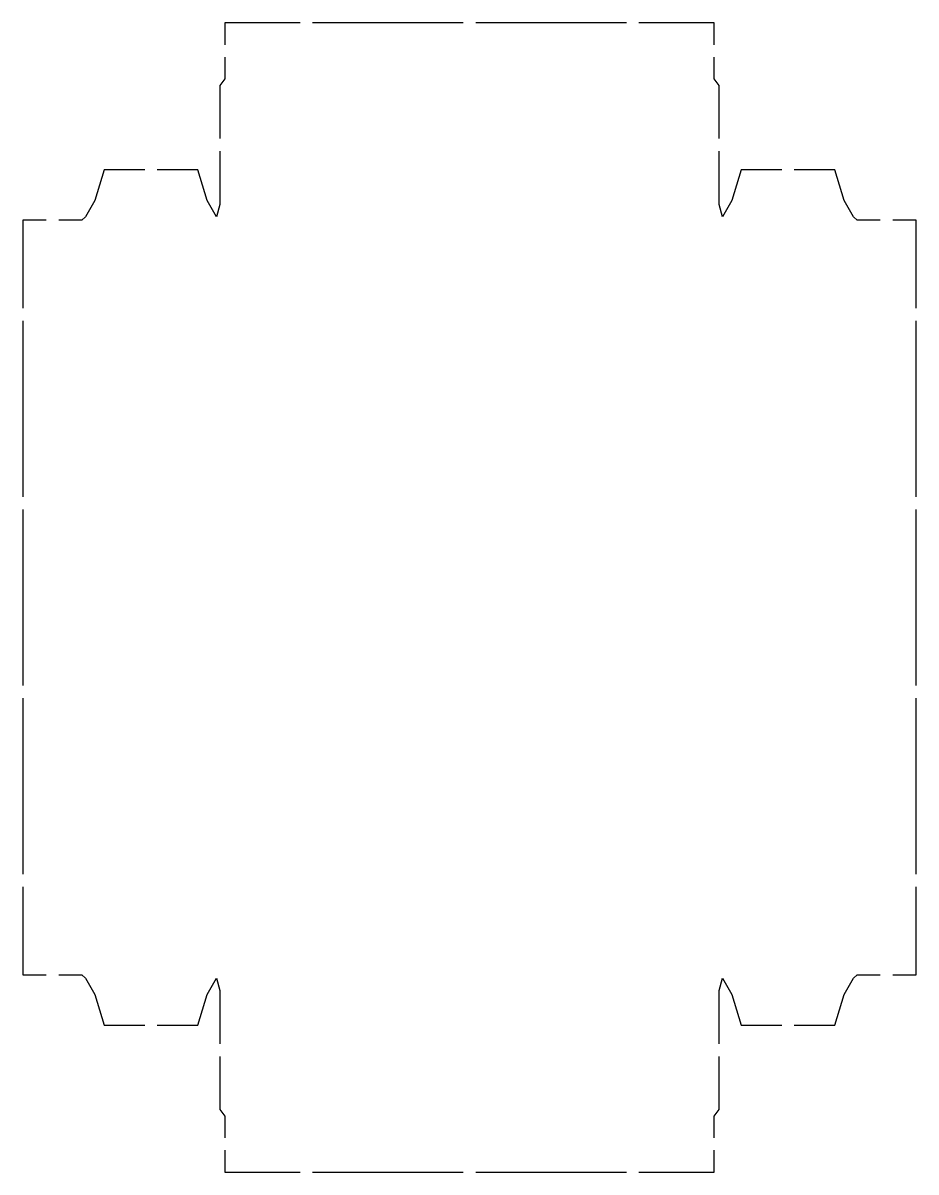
# Model space of a CAD drawing. Extents: x 18 to 305, y -385 to -17.
import ezdxf

# ---------------------------------------------------------------- set-up
doc = ezdxf.new("R2010")
doc.units = 0
doc.layers.add('2', color=1, linetype='CONTINUOUS')

msp = doc.modelspace()

# ---------------------------------------------------------------- linework, layer by layer
at = {"layer": '2', "color": 1}
for p, q in [((107.256136, -16.883324), (83.089466, -16.883324)), ((83.089466, -16.883324), (83.089466, -23.858324)), ((159.589476, -16.883324), (111.256136, -16.883324)), ((211.922816, -16.883324), (163.589476, -16.883324)), ((240.089487, -16.883324), (215.922816, -16.883324)), ((240.089487, -23.858324), (240.089487, -16.883324)), ((83.089466, -27.858324), (83.089466, -34.833323)), ((240.089487, -34.833323), (240.089487, -27.858324)), ((83.089466, -34.833323), (81.539474, -36.883323)), ((241.639478, -36.883323), (240.089487, -34.833323)), ((81.539474, -36.883323), (81.539474, -53.973997)), ((241.639478, -53.973997), (241.639478, -36.883323)), ((81.539474, -57.973997), (81.539474, -75.064671)), ((241.639478, -75.064671), (241.639478, -57.973997)), ((44.389459, -63.983322), (41.38947, -73.78717)), ((57.439467, -63.983322), (44.389459, -63.983322)), ((74.489474, -63.983322), (61.439467, -63.983322)), ((77.489463, -73.78717), (74.489474, -63.983322)), ((248.689478, -63.983322), (245.689446, -73.78717)), ((261.739464, -63.983322), (248.689478, -63.983322)), ((278.78945, -63.983322), (265.739464, -63.983322)), ((281.789482, -73.78717), (278.78945, -63.983322)), ((41.38947, -73.78717), (38.38946, -78.983321)), ((80.489452, -78.983321), (77.489463, -73.78717)), ((81.539474, -75.064671), (80.489452, -78.983321)), ((242.689457, -78.983321), (241.639478, -75.064671)), ((245.689446, -73.78717), (242.689457, -78.983321)), ((284.789471, -78.983321), (281.789482, -73.78717)), ((25.839468, -80.083324), (18.389475, -80.083324)), ((18.389475, -80.083324), (18.389475, -108.333324)), ((37.289462, -80.083324), (29.839468, -80.083324)), ((38.38946, -78.983321), (37.289462, -80.083324)), ((285.889447, -80.083324), (284.789471, -78.983321)), ((293.339452, -80.083324), (285.889447, -80.083324)), ((304.789456, -80.083324), (297.339452, -80.083324)), ((304.789456, -108.333324), (304.789456, -80.083324)), ((18.389475, -112.333324), (18.389475, -168.833324)), ((304.789456, -168.833324), (304.789456, -112.333324)), ((18.389475, -172.833324), (18.389475, -229.333324)), ((304.789456, -229.333325), (304.789456, -172.833324)), ((18.389475, -233.333324), (18.389475, -289.833325)), ((304.789456, -289.833325), (304.789456, -233.333325)), ((18.389475, -293.833325), (18.389475, -322.083325)), ((304.789456, -322.083325), (304.789456, -293.833325)), ((18.389475, -322.083325), (25.839468, -322.083325)), ((29.839468, -322.083325), (37.289462, -322.083325)), ((37.289462, -322.083325), (38.38946, -323.183322)), ((38.38946, -323.183322), (41.38947, -328.379473)), ((77.489463, -328.379473), (80.489452, -323.183322)), ((80.489452, -323.183322), (81.539474, -327.101967)), ((241.639478, -327.101967), (242.689457, -323.183322)), ((242.689457, -323.183322), (245.689446, -328.379473)), ((281.789482, -328.379473), (284.789471, -323.183322)), ((284.789471, -323.183322), (285.889447, -322.083325)), ((285.889447, -322.083325), (293.339452, -322.083325)), ((297.339452, -322.083325), (304.789456, -322.083325)), ((81.539474, -327.101967), (81.539474, -344.192641)), ((241.639478, -344.192641), (241.639478, -327.101967)), ((41.38947, -328.379473), (44.389459, -338.183332)), ((74.489474, -338.183332), (77.489463, -328.379473)), ((245.689446, -328.379473), (248.689478, -338.183332)), ((278.78945, -338.183332), (281.789482, -328.379473)), ((44.389459, -338.183332), (57.439467, -338.183332)), ((61.439467, -338.183332), (74.489474, -338.183332)), ((248.689478, -338.183332), (261.739464, -338.183332)), ((265.739464, -338.183332), (278.78945, -338.183332)), ((81.539474, -348.192641), (81.539474, -365.283315)), ((241.639478, -365.283315), (241.639478, -348.192641)), ((81.539474, -365.283315), (83.089466, -367.333319)), ((83.089466, -367.333319), (83.089466, -374.308331)), ((240.089487, -367.333319), (241.639478, -365.283315)), ((240.089487, -374.308331), (240.089487, -367.333319)), ((83.089466, -378.308331), (83.089466, -385.283343)), ((240.089487, -385.283343), (240.089487, -378.308331)), ((83.089466, -385.283343), (107.256136, -385.283343)), ((111.256136, -385.283343), (159.589476, -385.283343)), ((163.589476, -385.283343), (211.922816, -385.283343)), ((215.922816, -385.283343), (240.089487, -385.283343))]:
    msp.add_line(p, q, dxfattribs=at)

doc.saveas('drawing.dxf')
